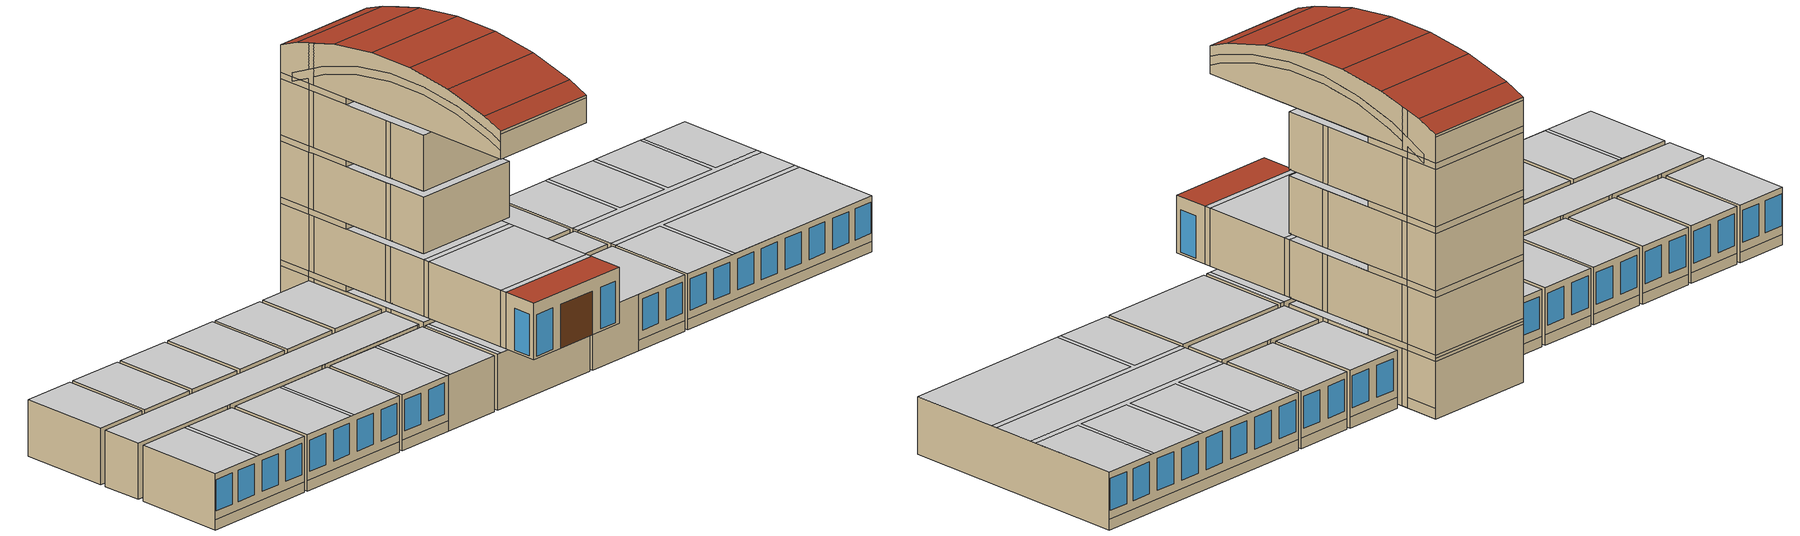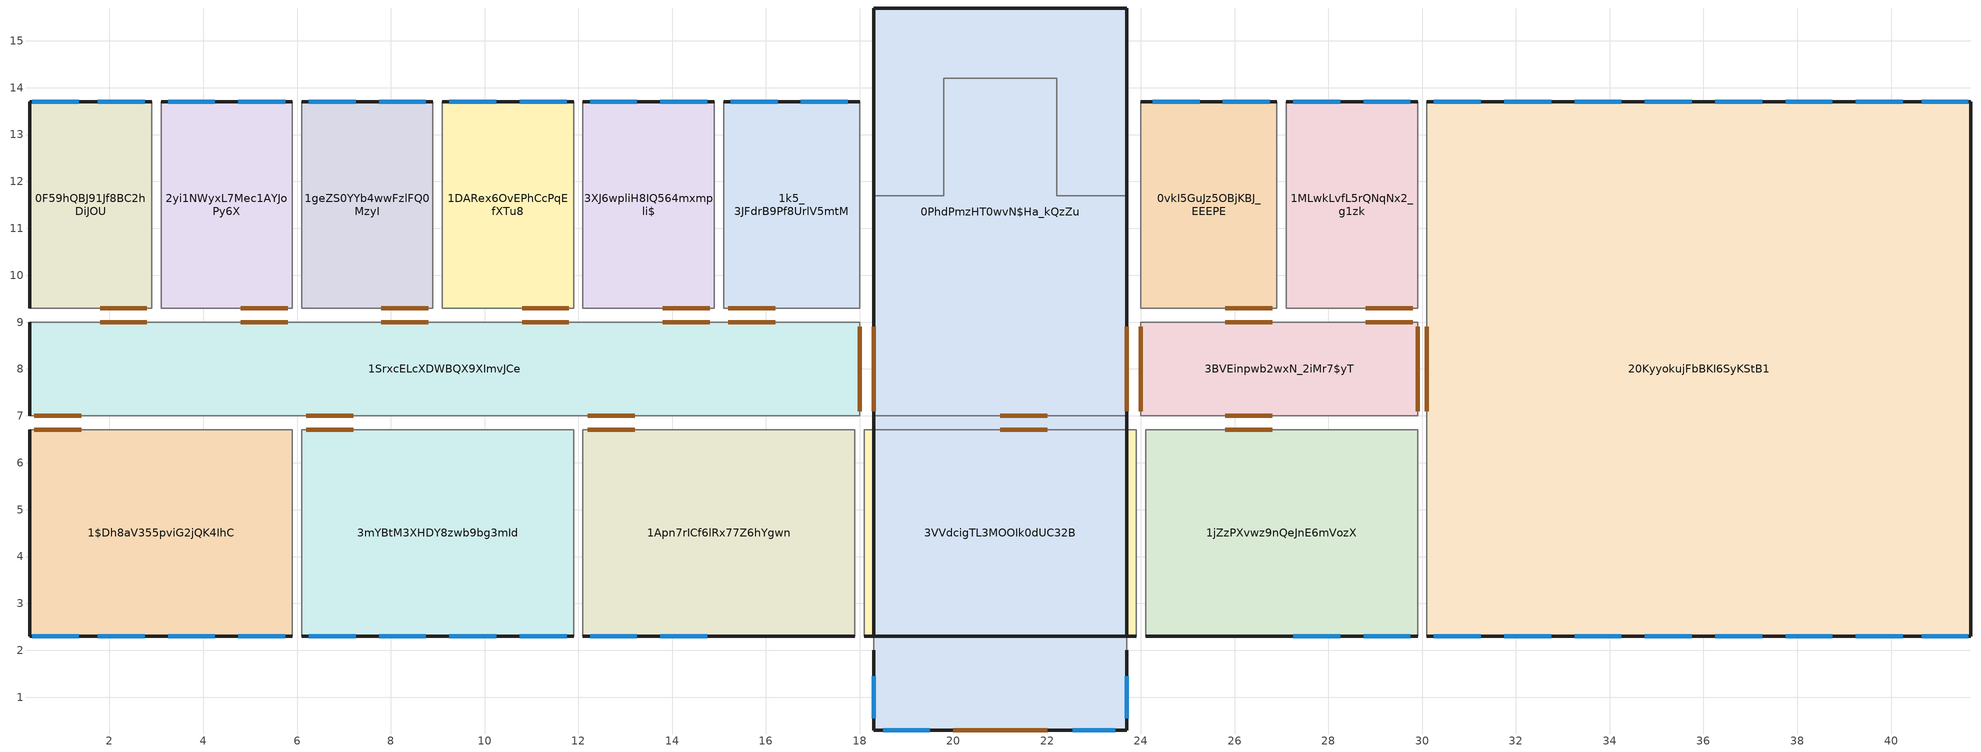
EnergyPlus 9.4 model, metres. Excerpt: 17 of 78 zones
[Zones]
0PhdPmzHT0wvN$Ha_kQzZu
 floor adiabatic (BS Interior Floor): 22.2,14.2 22.2,11.7 23.7,11.7 23.7,7 18.3,7 18.3,11.7 19.8,11.7 19.8,14.2 z0; 22.2,14.2 22.2,11.7 23.7,11.7 23.7,7 18.3,7 18.3,11.7 19.8,11.7 19.8,14.2 z3; 22.2,14.2 22.2,11.7 23.7,11.7 23.7,7 18.3,7 18.3,11.7 19.8,11.7 19.8,14.2 z6; 22.2,14.2 22.2,11.7 23.7,11.7 23.7,7 18.3,7 18.3,11.7 19.8,11.7 19.8,14.2 z9; 23.7,2.3 23.7,2 18.3,2 18.3,2.3 z0; 23.7,7 23.7,6.7 18.3,6.7 18.3,7 z9; 23.7,7 23.7,6.7 18.3,6.7 18.3,7 z0
 floor ground (BS Ground Floor): 23.7,15.7 23.7,7 18.3,7 18.3,15.7 z-3; 23.7,2 23.7,0.3 18.3,0.3 18.3,2 z0
 floor to 14cSmkGQb5Chj6GH5bUPRa (BS Interior Floor): 23.7,6.7 23.7,2.3 18.3,2.3 18.3,6.7 z9
 floor to 3VVdcigTL3MOOIk0dUC32B (BS Interior Floor): 23.7,6.7 23.7,2.3 18.3,2.3 18.3,6.7 z0
 wall outside (BS Exterior Wall): 23.7,14 23.7,15.7 18.3,15.7 18.3,14 z2.7:3; 23.7,14 23.7,15.7 18.3,15.7 18.3,14 z5.7:6; 23.7,14 23.7,15.7 18.3,15.7 18.3,14 z3:5.7; 23.7,14 23.7,15.7 18.3,15.7 18.3,14 z6:8.7; 18.3,2 18.3,0.3 23.7,0.3 23.7,2 / 23.7,14 23.7,15.7 18.3,15.7 18.3,14 z0:2.7; 23.7,15.7 18.3,15.7 / 18.3,2.3 23.7,2.3 z9:10.21; 18.3,15.7 18.3,14 / 23.7,14 23.7,15.7 z-2.5:-0.3; 18.3,15.7 18.3,14 / 23.7,14 23.7,15.7 z-0.3:0; 23.7,15.7 18.3,15.7 z8.7:9; 23.7,13.7,11.03 23.7,13.7,9.82 23.7,14,9.68 23.7,14,10.94; 18.3,15.7,10.33 18.3,15.7,9 18.3,15,9 18.3,15,9.2 18.3,14,9.68 18.3,14,10.94 18.3,14.69,10.76; 18.3,14,10.94 18.3,14,9.68 18.3,13.7,9.82 18.3,13.7,11.03; 18.3,13.7,11.03 18.3,13.7,9.82 18.3,13.11,10.1 18.3,11.11,10.71 18.3,9.04,11.02 18.3,6.96,11.02 18.3,4.89,10.71 18.3,2.89,10.1 18.3,2.3,9.82 18.3,2.3,10.33 18.3,3.31,10.76 18.3,5.54,11.36 18.3,7.84,11.67 18.3,10.16,11.67 18.3,12.46,11.36; 23.7,14,9.26 23.7,14,9 23.7,14.54,9; 18.3,15.7,9 18.3,15.7,8.7 18.3,14,8.7 18.3,14,9 18.3,14.54,9 18.3,15,8.78 18.3,15,9; 23.7,2.3,10.33 23.7,2.3,9.82 23.7,2.89,10.1 23.7,4.89,10.71 23.7,6.96,11.02 23.7,9.04,11.02 23.7,11.11,10.71 23.7,13.11,10.1 23.7,13.7,9.82 23.7,13.7,11.03 23.7,12.46,11.36 23.7,10.16,11.67 23.7,7.84,11.67 23.7,5.54,11.36 23.7,3.31,10.76; 23.7,14,10.94 23.7,14,9.68 23.7,15,9.2 23.7,15,9 23.7,15.7,9 23.7,15.7,10.33 23.7,14.69,10.76; 23.7,14,9 23.7,14,8.7 23.7,15.7,8.7 23.7,15.7,9 23.7,15,9 23.7,15,8.78 23.7,14.54,9; 18.3,14.54,9 18.3,14,9 18.3,14,9.26
 wall adiabatic (BS Interior Wall): 18.3,14 18.3,11.7 19.8,11.7 19.8,14.2 22.2,14.2 22.2,11.7 23.7,11.7 23.7,14 z2.7:3; 18.3,14 18.3,11.7 19.8,11.7 19.8,14.2 22.2,14.2 22.2,11.7 23.7,11.7 23.7,14 z-0.3:0; 18.3,2.3 18.3,2 / 23.7,13.7 23.7,14 / 23.7,6.7 23.7,7 / 23.7,2 23.7,2.3 / 18.3,9.3 18.3,9 / 23.7,9 23.7,9.3 / 18.3,7 18.3,6.7 / 18.3,14 18.3,13.7 z0:2.7; 18.3,14 18.3,13.7 / 23.7,13.7 23.7,14 / 18.3,9.3 18.3,9 / 23.7,9 23.7,9.3 z-3:-0.3; 18.3,14 18.3,11.7 19.8,11.7 19.8,14.2 22.2,14.2 22.2,11.7 23.7,11.7 23.7,14 z5.7:6; 18.3,14 18.3,11.7 19.8,11.7 19.8,14.2 22.2,14.2 22.2,11.7 23.7,11.7 23.7,14 z8.7:9; 23.7,9 23.7,9.3 / 18.3,9.3 18.3,9 / 18.3,14 18.3,13.7 / 23.7,13.7 23.7,14 z6:8.7; 23.7,9 23.7,9.3 / 18.3,14 18.3,13.7 / 23.7,13.7 23.7,14 / 18.3,9.3 18.3,9 z3:5.7; 23.7,15.7 18.3,15.7 z-0.15:0; 18.3,2.3 23.7,2.3 / 23.7,15.7 18.3,15.7 z10.21:10.33; 23.7,15.7 18.3,15.7 z-0.3:-0.15; 18.3,15,9.2 18.3,15,9 18.3,14.54,9 18.3,14,9.26 18.3,14,9 18.3,13.7,9 18.3,13.7,9.82; 23.7,14.54,9 23.7,15,8.78 23.7,15,9; 18.3,15,9 18.3,15,8.78 18.3,14.54,9; 23.7,13.7,9.82 23.7,13.7,9 23.7,14,9 23.7,14,9.26 23.7,14.54,9 23.7,15,9 23.7,15,9.2; 18.3,13.11,10.1 18.3,13.7,9.82 18.3,13.7,9.4 18.3,12.97,9.74 18.3,11.03,10.34 18.3,9.02,10.64 18.3,6.98,10.64 18.3,4.97,10.34 18.3,3.02,9.74 18.3,2.3,9.4 18.3,2.3,9.82 18.3,2.89,10.1 18.3,4.89,10.71 18.3,6.96,11.02 18.3,9.04,11.02 18.3,11.11,10.71; 23.7,2.89,10.1 23.7,2.3,9.82 23.7,2.3,9.4 23.7,3.02,9.74 23.7,4.97,10.34 23.7,6.98,10.64 23.7,9.02,10.64 23.7,11.03,10.34 23.7,12.97,9.74 23.7,13.7,9.4 23.7,13.7,9.82 23.7,13.11,10.1 23.7,11.11,10.71 23.7,9.04,11.02 23.7,6.96,11.02 23.7,4.89,10.71
 wall to 1Pto60QwP1JvdNmhJOmrlf (BS Interior Wall): 18.3,13.7 18.3,9.3 z6:8.7
 wall to 3VV6rr95r3NQwIcU9Gvngz (BS Interior Wall): 18.3,12.97,9.74 18.3,13.7,9.4 18.3,13.7,9 18.3,2.3,9 18.3,2.3,9.4 18.3,3.02,9.74 18.3,4.97,10.34 18.3,6.98,10.64 18.3,9.02,10.64 18.3,11.03,10.34
 wall to 1FsfTlNHzDiQydR7cbC3bX (BS Interior Wall): 23.7,7 23.7,9 z6:8.7
 wall to 0CM3trCnD9RO1ae6cHaLbY (BS Interior Wall): 18.3,9 18.3,7 z3:5.7
 wall to 0$eKt6z_TF_fKjXoVEG5Cw (BS Interior Wall): 23.7,2.3 23.7,6.7 z0:2.7
 wall to 2HnbZBXN52oxusTs3Un5e7 (BS Interior Wall): 18.3,9 18.3,7 z0:2.7
 wall to 3RaYI3pSP41vsbJmfPmo2G (BS Interior Wall): 18.3,13.7 18.3,9.3 z3:5.7
 wall ground (BS Exterior Wall): 18.3,15.7 18.3,14 / 23.7,14 23.7,15.7 z-3:-2.5; 23.7,15.7 18.3,15.7 z-3:-0.3
 wall to 0bbi7jwFX5EgYtOUiXmMPZ (BS Interior Wall): 18.3,9 18.3,7 z6:8.7
 wall to 3SrN4J8$P18hlt_KE0C4pC (BS Interior Wall): 23.7,7 23.7,9 z3:5.7
 wall to 1k5_3JFdrB9Pf8UrlV5mtM (BS Interior Wall): 18.3,13.7 18.3,9.3 z-3:-0.3
 wall to 2B7cRcVj51Qv4C6__R44xu (BS Interior Wall): 18.3,6.7 18.3,2.3 z0:2.7
 wall to 3BVEinpwb2wxN_2iMr7$yT (BS Interior Wall): 23.7,7 23.7,9 z-3:-0.3
 wall to 3VVdcigTL3MOOIk0dUC32B (BS Interior Wall): 18.3,7 23.7,7 z-3:-0.3
 wall to 1sKK5eIVD4wRsWgd2sPWuY (BS Interior Wall): 18.3,7 23.7,7 z3:5.7
 wall to 1QSBlSGG9CGP76GbGKSJ8g (BS Interior Wall): 23.7,9.3 23.7,13.7 z0:2.7
 wall to 14cSmkGQb5Chj6GH5bUPRa (BS Interior Wall): 18.3,7 23.7,7 z6:8.7
 wall to 2C1bLb$nf9YhxSJidm6nxU (BS Interior Wall): 23.7,3.02,9.74 23.7,2.3,9.4 23.7,2.3,9 23.7,13.7,9 23.7,13.7,9.4 23.7,12.97,9.74 23.7,11.03,10.34 23.7,9.02,10.64 23.7,6.98,10.64 23.7,4.97,10.34
 wall to 2kYMI8pg909xJ2DLSV4VwB (BS Interior Wall): 23.7,9.3 23.7,13.7 z3:5.7
 wall to 00eVuFlSP5VQRrh6IeRyEc (BS Interior Wall): 23.7,7 23.7,9 z0:2.7
 wall to 1SrxcELcXDWBQX9XImvJCe (BS Interior Wall): 18.3,9 18.3,7 z-3:-0.3
 wall to 2ZA9Zu2EfCDRHYeBd_iRey (BS Interior Wall): 23.7,9.3 23.7,13.7 z6:8.7
 wall to 0vkI5GuJz5OBjKBJ_EEEPE (BS Interior Wall): 23.7,9.3 23.7,13.7 z-3:-0.3
 wall to 05$4pUp9n7_BM8rl8IyXG4 (BS Interior Wall): 18.3,13.7 18.3,9.3 z0:2.7
 window (BS Exterior Window): 23.7,0.55 23.7,1.45 / 18.5,0.3 19.5,0.3 / 18.3,1.45 18.3,0.55 / 22.55,0.3 23.45,0.3 z0.1:2.1
 door inside (BS Door): 23.7,7.1 23.7,8.9 / 18.3,8.9 18.3,7.1 / 21,7 22,7 z3:5.1; 18.3,8.9 18.3,7.1 / 23.7,7.1 23.7,8.9 / 21,7 22,7 z6:8.1; 23.7,7.1 23.7,8.9 / 18.3,8.9 18.3,7.1 / 21,7 22,7 z-3:-0.9; 23.7,7.1 23.7,8.9 / 18.3,8.9 18.3,7.1 z0:2.1
 door (BS Door): 20,0.3 22,0.3 z0:2.1
 ceiling adiabatic (BS Ceiling): 23.7,7 23.7,11.7 22.2,11.7 22.2,14.2 19.8,14.2 19.8,11.7 18.3,11.7 18.3,7 z-0.3; 23.7,7 23.7,11.7 22.2,11.7 22.2,14.2 19.8,14.2 19.8,11.7 18.3,11.7 18.3,7 z5.7; 23.7,7 23.7,11.7 22.2,11.7 22.2,14.2 19.8,14.2 19.8,11.7 18.3,11.7 18.3,7 z8.7; 23.7,6.7 23.7,7 18.3,7 18.3,6.7 z2.7; 23.7,7 23.7,11.7 22.2,11.7 22.2,14.2 19.8,14.2 19.8,11.7 18.3,11.7 18.3,7 z2.7; 23.7,2 23.7,2.3 18.3,2.3 18.3,2 z2.7
 ceiling to 1sKK5eIVD4wRsWgd2sPWuY (BS Ceiling): 23.7,2.3 23.7,6.7 18.3,6.7 18.3,2.3 z2.7
 roof outside (BS Flat Roof): 23.7,14.69,10.76 23.7,15.7,10.33 18.3,15.7,10.33 18.3,14.69,10.76; 23.7,5.54,11.36 23.7,7.84,11.67 18.3,7.84,11.67 18.3,5.54,11.36; 23.7,12.46,11.36 23.7,14.69,10.76 18.3,14.69,10.76 18.3,12.46,11.36; 23.7,10.16,11.67 23.7,12.46,11.36 18.3,12.46,11.36 18.3,10.16,11.67; 18.3,5.54,11.36 18.3,3.31,10.76 23.7,3.31,10.76 23.7,5.54,11.36; 23.7,7.84 23.7,10.16 18.3,10.16 18.3,7.84 z11.67; 18.3,3.31,10.76 18.3,2.3,10.33 23.7,2.3,10.33 23.7,3.31,10.76
 roof outside (BS Ceiling): 23.7,0.3 23.7,2 18.3,2 18.3,0.3 z2.7
3BVEinpwb2wxN_2iMr7$yT
 floor ground (BS Ground Floor): 29.9,9 29.9,7 24,7 24,9 z-3
 wall to 0vkI5GuJz5OBjKBJ_EEEPE (BS Interior Wall): 26.9,9 24,9 z-3:-0.3
 wall adiabatic (BS Interior Wall): 27.1,9 26.9,9 / 24,7 24.1,7 z-3:-0.3
 wall to 20KyyokujFbBKI6SyKStB1 (BS Interior Wall): 29.9,7 29.9,9 z-3:-0.3
 wall to 1jZzPXvwz9nQeJnE6mVozX (BS Interior Wall): 24.1,7 29.9,7 z-3:-0.3
 wall to 1MLwkLvfL5rQNqNx2_g1zk (BS Interior Wall): 29.9,9 27.1,9 z-3:-0.3
 door inside (BS Door): 24,8.9 24,7.1 / 29.8,9 28.8,9 / 25.8,7 26.8,7 / 26.8,9 25.8,9 / 29.9,7.1 29.9,8.9 z-3:-0.9
 ceiling to 00eVuFlSP5VQRrh6IeRyEc (BS Ceiling): 29.9,7 29.9,9 24,9 24,7 z-0.3
3XJ6wpliH8IQ564mxmpli$
 floor ground (BS Ground Floor): 14.9,13.7 14.9,9.3 12.1,9.3 12.1,13.7 z-3
 wall outside (BS Exterior Wall): 14.9,13.7 12.1,13.7 z-2.5:-0.3
 wall to 1SrxcELcXDWBQX9XImvJCe (BS Interior Wall): 12.1,9.3 14.9,9.3 z-3:-0.3
 wall to 1DARex6OvEPhCcPqEfXTu8 (BS Interior Wall): 12.1,13.7 12.1,9.3 z-3:-0.3
 wall ground (BS Exterior Wall): 14.9,13.7 12.1,13.7 z-3:-2.5
 wall to 1k5_3JFdrB9Pf8UrlV5mtM (BS Interior Wall): 14.9,9.3 14.9,13.7 z-3:-0.3
 window (BS Exterior Window): 13.25,13.7 12.25,13.7 / 14.75,13.7 13.75,13.7 z-2.1:-0.6
 door inside (BS Door): 13.8,9.3 14.8,9.3 z-3:-0.9
 ceiling to 2feNlfknz8J8XEHBxJT6K2 (BS Ceiling): 14.9,9.3 14.9,13.7 12.1,13.7 12.1,9.3 z-0.3
1DARex6OvEPhCcPqEfXTu8
 floor ground (BS Ground Floor): 11.9,13.7 11.9,9.3 9.1,9.3 9.1,13.7 z-3
 wall outside (BS Exterior Wall): 11.9,13.7 9.1,13.7 z-2.5:-0.3
 wall to 1geZS0YYb4wwFzlFQ0MzyI (BS Interior Wall): 9.1,13.7 9.1,9.3 z-3:-0.3
 wall to 1SrxcELcXDWBQX9XImvJCe (BS Interior Wall): 9.1,9.3 11.9,9.3 z-3:-0.3
 wall ground (BS Exterior Wall): 11.9,13.7 9.1,13.7 z-3:-2.5
 window (BS Exterior Window): 10.25,13.7 9.25,13.7 / 11.75,13.7 10.75,13.7 z-2.1:-0.6
 door inside (BS Door): 10.8,9.3 11.8,9.3 z-3:-0.9
 ceiling to 2feNlfknz8J8XEHBxJT6K2 (BS Ceiling): 11.9,9.3 11.9,13.7 9.1,13.7 9.1,9.3 z-0.3
1SrxcELcXDWBQX9XImvJCe
 floor ground (BS Ground Floor): 18,9 18,7 0.3,7 0.3,9 z-3
 wall adiabatic (BS Interior Wall): 15.1,9 14.9,9 / 12.1,9 11.9,9 / 3.1,9 2.9,9 / 6.1,9 5.9,9 / 17.9,7 18,7 / 11.9,7 12.1,7 / 9.1,9 8.9,9 / 5.9,7 6.1,7 z-3:-0.3
 wall ground (BS Exterior Wall): 0.3,9 0.3,7 z-3:-0.3
 wall to 2yi1NWyxL7Mec1AYJoPy6X (BS Interior Wall): 5.9,9 3.1,9 z-3:-0.3
 wall to 1Apn7rICf6lRx77Z6hYgwn (BS Interior Wall): 12.1,7 17.9,7 z-3:-0.3
 wall to 1k5_3JFdrB9Pf8UrlV5mtM (BS Interior Wall): 18,9 15.1,9 z-3:-0.3
 wall to 1$Dh8aV355pviG2jQK4IhC (BS Interior Wall): 0.3,7 5.9,7 z-3:-0.3
 wall to 3mYBtM3XHDY8zwb9bg3mId (BS Interior Wall): 6.1,7 11.9,7 z-3:-0.3
 wall to 0F59hQBJ91Jf8BC2hDiJOU (BS Interior Wall): 2.9,9 0.3,9 z-3:-0.3
 wall to 1geZS0YYb4wwFzlFQ0MzyI (BS Interior Wall): 8.9,9 6.1,9 z-3:-0.3
 door inside (BS Door): 14.8,9 13.8,9 / 16.2,9 15.2,9 / 6.2,7 7.2,7 / 18,7.1 18,8.9 / 12.2,7 13.2,7 / 11.8,9 10.8,9 / 5.8,9 4.8,9 / 0.4,7 1.4,7 / 8.8,9 7.8,9 / 2.8,9 1.8,9 z-3:-0.9
 ceiling to 2HnbZBXN52oxusTs3Un5e7 (BS Ceiling): 18,7 18,9 0.3,9 0.3,7 z-0.3
1Apn7rICf6lRx77Z6hYgwn
 floor ground (BS Ground Floor): 17.9,6.7 17.9,2.3 12.1,2.3 12.1,6.7 z-3
 wall outside (BS Exterior Wall): 12.1,2.3 15,2.3 z-2.5:-0.3
 wall ground (BS Exterior Wall): 12.1,2.3 15,2.3 z-3:-2.5; 15,2.3 17.9,2.3 z-3:-0.3
 wall to 3VVdcigTL3MOOIk0dUC32B (BS Interior Wall): 17.9,2.3 17.9,6.7 z-3:-0.3
 wall to 3mYBtM3XHDY8zwb9bg3mId (BS Interior Wall): 12.1,6.7 12.1,2.3 z-3:-0.3
 window (BS Exterior Window): 12.25,2.3 13.25,2.3 / 13.75,2.3 14.75,2.3 z-2.1:-0.6
 door inside (BS Door): 13.2,6.7 12.2,6.7 z-3:-0.9
 ceiling to 2B7cRcVj51Qv4C6__R44xu (BS Ceiling): 17.9,2.3 17.9,6.7 15.1,6.7 15.1,2.3 z-0.3
 ceiling to 0iEZdLIqfD7x3avzU4ffZa (BS Ceiling): 14.9,2.3 14.9,6.7 12.1,6.7 12.1,2.3 z-0.3
 ceiling adiabatic (BS Ceiling): 15.1,2.3 15.1,6.7 14.9,6.7 14.9,2.3 z-0.3
0vkI5GuJz5OBjKBJ_EEEPE
 floor ground (BS Ground Floor): 26.9,13.7 26.9,9.3 24,9.3 24,13.7 z-3
 wall outside (BS Exterior Wall): 26.9,13.7 24,13.7 z-2.5:-0.3
 wall ground (BS Exterior Wall): 26.9,13.7 24,13.7 z-3:-2.5
 wall to 1MLwkLvfL5rQNqNx2_g1zk (BS Interior Wall): 26.9,9.3 26.9,13.7 z-3:-0.3
 window (BS Exterior Window): 25.25,13.7 24.25,13.7 / 26.75,13.7 25.75,13.7 z-2.1:-0.6
 door inside (BS Door): 25.8,9.3 26.8,9.3 z-3:-0.9
 ceiling to 1QSBlSGG9CGP76GbGKSJ8g (BS Ceiling): 26.9,9.3 26.9,13.7 24,13.7 24,9.3 z-0.3
1geZS0YYb4wwFzlFQ0MzyI
 floor ground (BS Ground Floor): 8.9,13.7 8.9,9.3 6.1,9.3 6.1,13.7 z-3
 wall outside (BS Exterior Wall): 8.9,13.7 6.1,13.7 z-2.5:-0.3
 wall to 2yi1NWyxL7Mec1AYJoPy6X (BS Interior Wall): 6.1,13.7 6.1,9.3 z-3:-0.3
 wall ground (BS Exterior Wall): 8.9,13.7 6.1,13.7 z-3:-2.5
 window (BS Exterior Window): 8.75,13.7 7.75,13.7 / 7.25,13.7 6.25,13.7 z-2.1:-0.6
 door inside (BS Door): 7.8,9.3 8.8,9.3 z-3:-0.9
 ceiling to 2feNlfknz8J8XEHBxJT6K2 (BS Ceiling): 8.9,9.3 8.9,13.7 6.1,13.7 6.1,9.3 z-0.3
20KyyokujFbBKI6SyKStB1
 floor ground (BS Ground Floor): 41.7,13.7 41.7,2.3 30.1,2.3 30.1,13.7 z-3
 wall outside (BS Exterior Wall): 30.1,2.3 41.7,2.3 / 41.7,13.7 30.1,13.7 z-2.5:-0.3
 wall to 1MLwkLvfL5rQNqNx2_g1zk (BS Interior Wall): 30.1,13.7 30.1,9.3 z-3:-0.3
 wall ground (BS Exterior Wall): 41.7,2.3 41.7,13.7 z-3:-0.3; 30.1,2.3 41.7,2.3 / 41.7,13.7 30.1,13.7 z-3:-2.5
 wall to 1jZzPXvwz9nQeJnE6mVozX (BS Interior Wall): 30.1,6.7 30.1,2.3 z-3:-0.3
 wall adiabatic (BS Interior Wall): 30.1,9.3 30.1,9 / 30.1,7 30.1,6.7 z-3:-0.3
 window (BS Exterior Window): 35.75,13.7 34.75,13.7 / 33.25,2.3 34.25,2.3 / 31.75,2.3 32.75,2.3 / 40.25,13.7 39.25,13.7 / 38.75,13.7 37.75,13.7 / 30.25,2.3 31.25,2.3 / 34.75,2.3 35.75,2.3 / 31.25,13.7 30.25,13.7 / 40.65,2.3 41.65,2.3 / 32.75,13.7 31.75,13.7 / 37.75,2.3 38.75,2.3 / 34.25,13.7 33.25,13.7 / 39.25,2.3 40.25,2.3 / 37.25,13.7 36.25,13.7 / 41.65,13.7 40.65,13.7 / 36.25,2.3 37.25,2.3 z-2.1:-0.6
 door inside (BS Door): 30.1,8.9 30.1,7.1 z-3:-0.9
 ceiling to 3sefNQ1Hz6sBA3EwjEo9EL (BS Ceiling): 32.9,9.3 32.9,13.7 30.1,13.7 30.1,9.3 z-0.3
 ceiling to 00eVuFlSP5VQRrh6IeRyEc (BS Ceiling): 41.7,7 41.7,9 30.1,9 30.1,7 z-0.3
 ceiling to 3pQ$Lla7T5pR$Q74pIih7H (BS Ceiling): 41.7,9.3 41.7,13.7 39.1,13.7 39.1,9.3 z-0.3
 ceiling to 0$eKt6z_TF_fKjXoVEG5Cw (BS Ceiling): 32.9,2.3 32.9,6.7 30.1,6.7 30.1,2.3 z-0.3
 ceiling adiabatic (BS Ceiling): 41.7,6.7 41.7,7 30.1,7 30.1,6.7 32.9,6.7 32.9,2.3 33.1,2.3 33.1,6.7 z-0.3; 41.7,9 41.7,9.3 39.1,9.3 39.1,13.7 38.9,13.7 38.9,9.3 36.1,9.3 36.1,13.7 35.9,13.7 35.9,9.3 33.1,9.3 33.1,13.7 32.9,13.7 32.9,9.3 30.1,9.3 30.1,9 z-0.3
 ceiling to 21Xb5cb$P51xr_mPRJf26h (BS Ceiling): 38.9,9.3 38.9,13.7 36.1,13.7 36.1,9.3 z-0.3
 ceiling to 0Kht2gt3X4FwYpuImPa9kt (BS Ceiling): 41.7,2.3 41.7,6.7 33.1,6.7 33.1,2.3 z-0.3
 ceiling to 3VG_VaTqzBoOJol37bGgmR (BS Ceiling): 35.9,9.3 35.9,13.7 33.1,13.7 33.1,9.3 z-0.3
1jZzPXvwz9nQeJnE6mVozX
 floor ground (BS Ground Floor): 29.9,6.7 29.9,2.3 24.1,2.3 24.1,6.7 z-3
 wall outside (BS Exterior Wall): 27,2.3 29.9,2.3 z-2.5:-0.3
 wall ground (BS Exterior Wall): 27,2.3 29.9,2.3 z-3:-2.5; 24.1,2.3 27,2.3 z-3:-0.3
 wall to 3VVdcigTL3MOOIk0dUC32B (BS Interior Wall): 24.1,6.7 24.1,2.3 z-3:-0.3
 window (BS Exterior Window): 27.25,2.3 28.25,2.3 / 28.75,2.3 29.75,2.3 z-2.1:-0.6
 door inside (BS Door): 26.8,6.7 25.8,6.7 z-3:-0.9
 ceiling to 0$eKt6z_TF_fKjXoVEG5Cw (BS Ceiling): 29.9,2.3 29.9,6.7 24.1,6.7 24.1,2.3 z-0.3
1k5_3JFdrB9Pf8UrlV5mtM
 floor ground (BS Ground Floor): 18,13.7 18,9.3 15.1,9.3 15.1,13.7 z-3
 wall outside (BS Exterior Wall): 18,13.7 15.1,13.7 z-2.5:-0.3
 wall ground (BS Exterior Wall): 18,13.7 15.1,13.7 z-3:-2.5
 window (BS Exterior Window): 17.75,13.7 16.75,13.7 / 16.25,13.7 15.25,13.7 z-2.1:-0.6
 door inside (BS Door): 15.2,9.3 16.2,9.3 z-3:-0.9
 ceiling to 05$4pUp9n7_BM8rl8IyXG4 (BS Ceiling): 18,9.3 18,13.7 15.1,13.7 15.1,9.3 z-0.3
1MLwkLvfL5rQNqNx2_g1zk
 floor ground (BS Ground Floor): 29.9,13.7 29.9,9.3 27.1,9.3 27.1,13.7 z-3
 wall outside (BS Exterior Wall): 29.9,13.7 27.1,13.7 z-2.5:-0.3
 wall ground (BS Exterior Wall): 29.9,13.7 27.1,13.7 z-3:-2.5
 window (BS Exterior Window): 29.75,13.7 28.75,13.7 / 28.25,13.7 27.25,13.7 z-2.1:-0.6
 door inside (BS Door): 28.8,9.3 29.8,9.3 z-3:-0.9
 ceiling to 08enjGMu51g8uLhNew1tqP (BS Ceiling): 29.9,9.3 29.9,13.7 27.1,13.7 27.1,9.3 z-0.3
2yi1NWyxL7Mec1AYJoPy6X
 floor ground (BS Ground Floor): 5.9,13.7 5.9,9.3 3.1,9.3 3.1,13.7 z-3
 wall outside (BS Exterior Wall): 5.9,13.7 3.1,13.7 z-2.5:-0.3
 wall to 0F59hQBJ91Jf8BC2hDiJOU (BS Interior Wall): 3.1,13.7 3.1,9.3 z-3:-0.3
 wall ground (BS Exterior Wall): 5.9,13.7 3.1,13.7 z-3:-2.5
 window (BS Exterior Window): 4.25,13.7 3.25,13.7 / 5.75,13.7 4.75,13.7 z-2.1:-0.6
 door inside (BS Door): 4.8,9.3 5.8,9.3 z-3:-0.9
 ceiling to 2CcPJE7P9DqwoGopk3Hmw6 (BS Ceiling): 5.9,9.3 5.9,13.7 3.1,13.7 3.1,9.3 z-0.3
3VVdcigTL3MOOIk0dUC32B
 floor ground (BS Ground Floor): 23.9,6.7 23.9,2.3 18.1,2.3 18.1,6.7 z-3
 wall outside (BS Exterior Wall): 18.1,2.3 23.9,2.3 z-3:-0.3
 wall adiabatic (BS Interior Wall): 18.3,6.7 18.1,6.7 / 23.9,6.7 23.7,6.7 z-3:-0.3
 door inside (BS Door): 22,6.7 21,6.7 z-3:-0.9
 ceiling adiabatic (BS Ceiling): 23.9,2.3 23.9,6.7 23.7,6.7 23.7,2.3 z-0.3; 18.3,2.3 18.3,6.7 18.1,6.7 18.1,2.3 z-0.3
3mYBtM3XHDY8zwb9bg3mId
 floor ground (BS Ground Floor): 11.9,6.7 11.9,2.3 6.1,2.3 6.1,6.7 z-3
 wall outside (BS Exterior Wall): 6.1,2.3 11.9,2.3 z-2.5:-0.3
 wall to 1$Dh8aV355pviG2jQK4IhC (BS Interior Wall): 6.1,6.7 6.1,2.3 z-3:-0.3
 wall ground (BS Exterior Wall): 6.1,2.3 11.9,2.3 z-3:-2.5
 window (BS Exterior Window): 9.25,2.3 10.25,2.3 / 7.75,2.3 8.75,2.3 / 6.25,2.3 7.25,2.3 / 10.75,2.3 11.75,2.3 z-2.1:-0.6
 door inside (BS Door): 7.2,6.7 6.2,6.7 z-3:-0.9
 ceiling to 0iEZdLIqfD7x3avzU4ffZa (BS Ceiling): 11.9,2.3 11.9,6.7 9.1,6.7 9.1,2.3 z-0.3
 ceiling adiabatic (BS Ceiling): 9.1,2.3 9.1,6.7 8.9,6.7 8.9,2.3 z-0.3
 ceiling to 1taLmMq_bBhh1yNbf1VwUT (BS Ceiling): 8.9,2.3 8.9,6.7 6.1,6.7 6.1,2.3 z-0.3
0F59hQBJ91Jf8BC2hDiJOU
 floor ground (BS Ground Floor): 2.9,13.7 2.9,9.3 0.3,9.3 0.3,13.7 z-3
 wall outside (BS Exterior Wall): 2.9,13.7 0.3,13.7 z-2.5:-0.3
 wall ground (BS Exterior Wall): 2.9,13.7 0.3,13.7 z-3:-2.5; 0.3,13.7 0.3,9.3 z-3:-0.3
 window (BS Exterior Window): 2.75,13.7 1.75,13.7 / 1.35,13.7 0.35,13.7 z-2.1:-0.6
 door inside (BS Door): 1.8,9.3 2.8,9.3 z-3:-0.9
 ceiling to 2CcPJE7P9DqwoGopk3Hmw6 (BS Ceiling): 2.9,9.3 2.9,13.7 0.3,13.7 0.3,9.3 z-0.3
1$Dh8aV355pviG2jQK4IhC
 floor ground (BS Ground Floor): 5.9,6.7 5.9,2.3 0.3,2.3 0.3,6.7 z-3
 wall outside (BS Exterior Wall): 0.3,2.3 5.9,2.3 z-2.5:-0.3
 wall ground (BS Exterior Wall): 0.3,2.3 5.9,2.3 z-3:-2.5; 0.3,6.7 0.3,2.3 z-3:-0.3
 window (BS Exterior Window): 0.35,2.3 1.35,2.3 / 4.75,2.3 5.75,2.3 / 3.25,2.3 4.25,2.3 / 1.75,2.3 2.75,2.3 z-2.1:-0.6
 door inside (BS Door): 1.4,6.7 0.4,6.7 z-3:-0.9
 ceiling to 0v2mq_BpX9j9p4qwRH5aap (BS Ceiling): 2.9,2.3 2.9,6.7 0.3,6.7 0.3,2.3 z-0.3
 ceiling adiabatic (BS Ceiling): 3.1,2.3 3.1,6.7 2.9,6.7 2.9,2.3 z-0.3
 ceiling to 1taLmMq_bBhh1yNbf1VwUT (BS Ceiling): 5.9,2.3 5.9,6.7 3.1,6.7 3.1,2.3 z-0.3
[Building]
None: Loads convergence tolerance value=0.04; Maximum number of warmup days=25; Minimum number of warmup days=6; North axis=0; Solar distribution=FullInteriorAndExterior; Temperature convergence tolerance value=0.4; Terrain=Suburbs
[Site:Location]
DENVER_STAPLETON_CO_USA_WMO_724690: Elevation=1611; Latitude=39.77; Longitude=-104.87; Time zone=-7
[SizingPeriod:DesignDay] Barometric pressure=83411; Day of month=21; Daylight saving time indicator=No; Humidity condition type=WetBulb; Rain indicator=No; Snow indicator=No; Solar model indicator=ASHRAEClearSky
Name | Daily dry bulb temperature range | Day type | Maximum dry bulb temperature | Month | Sky clearness | Wetbulb or dewpoint at maximum dry bulb | Wind direction | Wind speed
DENVER_STAPLETON Ann Clg .4% Condns DB=>MWB | 15.2 | SummerDesignDay | 34.1 | 7 | 1 | 15.8 | 120 | 4
DENVER_STAPLETON Ann Htg 99.6% Condns DB | 0 | WinterDesignDay | -20 | 12 | 0 | -20 | 180 | 2.3
[Construction]
BS Ceiling: cement_floating_screed_2_bottom, EPS_040_15, concrete_CEM_II_BS325R_wz05
BS Door: hardwood
BS Exterior Wall: EPS_040_15, concrete_CEM_II_BS325R_wz05
BS Exterior Window: Glas1995_2015AluoderStahlfensterWaermeschutzverglasungzweifach
BS Flat Roof: gravel_single_granular, foam_glass_board_130, concrete_CEM_II_BS325R_wz05
BS Ground Floor; BS Interior Floor: concrete_CEM_II_BS325R_wz05, EPS_040_15, cement_floating_screed_2_bottom
BS Interior Wall: lime_plaster, vertical_core_brick_700, lime_plaster
[Material] Roughness=MediumRough; Solar absorptance=0.7; Thermal absorptance=0.9; Visible absorptance=0.7
Name | Conductivity | Density | Specific heat | Thickness
EPS_040_15 | 0.04 | 15 | 1500 | 0.07
cement_floating_screed_2_bottom | 1.4 | 1990 | 1000 | 0.04
concrete_CEM_II_BS325R_wz05 | 2.1 | 2420 | 1000 | 0.175
foam_glass_board_130 | 0.065 | 130 | 840 | 0.12
gravel_single_granular | 0.814 | 1500 | 840 | 0.03
hardwood | 0.13 | 650 | 1500 | 0.04
lime_plaster | 0.7 | 1600 | 850 | 0.01
vertical_core_brick_700 | 0.13 | 695 | 850 | 0.15
[WindowMaterial:SimpleGlazingSystem]
Glas1995_2015AluoderStahlfensterWaermeschutzverglasungzweifach: Solar heat gain coefficient=0.65; U factor=1.24754
[ElectricEquipment] Design level calculation method=Watts/Area; End use subcategory=General; Fraction latent=0; Fraction lost=0; Fraction radiant=0; Schedule=Schedule Equipment Single office; Watts per zone floor area=7
Name | Zone or zonelist
0F59hQBJ91Jf8BC2hDiJOU | 0F59hQBJ91Jf8BC2hDiJOU
0PhdPmzHT0wvN$Ha_kQzZu | 0PhdPmzHT0wvN$Ha_kQzZu
0vkI5GuJz5OBjKBJ_EEEPE | 0vkI5GuJz5OBjKBJ_EEEPE
1$Dh8aV355pviG2jQK4IhC | 1$Dh8aV355pviG2jQK4IhC
1Apn7rICf6lRx77Z6hYgwn | 1Apn7rICf6lRx77Z6hYgwn
1DARex6OvEPhCcPqEfXTu8 | 1DARex6OvEPhCcPqEfXTu8
1MLwkLvfL5rQNqNx2_g1zk | 1MLwkLvfL5rQNqNx2_g1zk
1SrxcELcXDWBQX9XImvJCe | 1SrxcELcXDWBQX9XImvJCe
1geZS0YYb4wwFzlFQ0MzyI | 1geZS0YYb4wwFzlFQ0MzyI
1jZzPXvwz9nQeJnE6mVozX | 1jZzPXvwz9nQeJnE6mVozX
1k5_3JFdrB9Pf8UrlV5mtM | 1k5_3JFdrB9Pf8UrlV5mtM
2yi1NWyxL7Mec1AYJoPy6X | 2yi1NWyxL7Mec1AYJoPy6X
3BVEinpwb2wxN_2iMr7$yT | 3BVEinpwb2wxN_2iMr7$yT
3VVdcigTL3MOOIk0dUC32B | 3VVdcigTL3MOOIk0dUC32B
3XJ6wpliH8IQ564mxmpli$ | 3XJ6wpliH8IQ564mxmpli$
3mYBtM3XHDY8zwb9bg3mId | 3mYBtM3XHDY8zwb9bg3mId
20KyyokujFbBKI6SyKStB1 | 20KyyokujFbBKI6SyKStB1
[Lights] Design level calculation method=Watts/Area; End use subcategory=General; Fraction radiant=0.42; Fraction replaceable=1; Fraction visible=0.18; Return air fraction=0; Return air fraction calculated from plenum temperature=No; Return air fraction function of plenum temperature coefficient 1=0; Return air fraction function of plenum temperature coefficient 2=0; Schedule=Schedule Lighting Single office; Watts per zone floor area=15.9
Name | Zone or zonelist
0F59hQBJ91Jf8BC2hDiJOU | 0F59hQBJ91Jf8BC2hDiJOU
0PhdPmzHT0wvN$Ha_kQzZu | 0PhdPmzHT0wvN$Ha_kQzZu
0vkI5GuJz5OBjKBJ_EEEPE | 0vkI5GuJz5OBjKBJ_EEEPE
1$Dh8aV355pviG2jQK4IhC | 1$Dh8aV355pviG2jQK4IhC
1Apn7rICf6lRx77Z6hYgwn | 1Apn7rICf6lRx77Z6hYgwn
1DARex6OvEPhCcPqEfXTu8 | 1DARex6OvEPhCcPqEfXTu8
1MLwkLvfL5rQNqNx2_g1zk | 1MLwkLvfL5rQNqNx2_g1zk
1SrxcELcXDWBQX9XImvJCe | 1SrxcELcXDWBQX9XImvJCe
1geZS0YYb4wwFzlFQ0MzyI | 1geZS0YYb4wwFzlFQ0MzyI
1jZzPXvwz9nQeJnE6mVozX | 1jZzPXvwz9nQeJnE6mVozX
1k5_3JFdrB9Pf8UrlV5mtM | 1k5_3JFdrB9Pf8UrlV5mtM
2yi1NWyxL7Mec1AYJoPy6X | 2yi1NWyxL7Mec1AYJoPy6X
3BVEinpwb2wxN_2iMr7$yT | 3BVEinpwb2wxN_2iMr7$yT
3VVdcigTL3MOOIk0dUC32B | 3VVdcigTL3MOOIk0dUC32B
3XJ6wpliH8IQ564mxmpli$ | 3XJ6wpliH8IQ564mxmpli$
3mYBtM3XHDY8zwb9bg3mId | 3mYBtM3XHDY8zwb9bg3mId
20KyyokujFbBKI6SyKStB1 | 20KyyokujFbBKI6SyKStB1
[People] Activity level schedule=Schedule Activity 70; Carbon dioxide generation rate=3.82e-08; Clothing insulation calculation method=ClothingInsulationSchedule; Enable ashrae 55 comfort warnings=No; Fraction radiant=0.5; Mean radiant temperature calculation type=ZoneAveraged; Number of people calculation method=People/Area; Number of people schedule=Schedule People Single office; People per zone floor area=0.0714286; Sensible heat fraction=Autocalculate
Name | Zone or zonelist
0F59hQBJ91Jf8BC2hDiJOU | 0F59hQBJ91Jf8BC2hDiJOU
0PhdPmzHT0wvN$Ha_kQzZu | 0PhdPmzHT0wvN$Ha_kQzZu
0vkI5GuJz5OBjKBJ_EEEPE | 0vkI5GuJz5OBjKBJ_EEEPE
1$Dh8aV355pviG2jQK4IhC | 1$Dh8aV355pviG2jQK4IhC
1Apn7rICf6lRx77Z6hYgwn | 1Apn7rICf6lRx77Z6hYgwn
1DARex6OvEPhCcPqEfXTu8 | 1DARex6OvEPhCcPqEfXTu8
1MLwkLvfL5rQNqNx2_g1zk | 1MLwkLvfL5rQNqNx2_g1zk
1SrxcELcXDWBQX9XImvJCe | 1SrxcELcXDWBQX9XImvJCe
1geZS0YYb4wwFzlFQ0MzyI | 1geZS0YYb4wwFzlFQ0MzyI
1jZzPXvwz9nQeJnE6mVozX | 1jZzPXvwz9nQeJnE6mVozX
1k5_3JFdrB9Pf8UrlV5mtM | 1k5_3JFdrB9Pf8UrlV5mtM
2yi1NWyxL7Mec1AYJoPy6X | 2yi1NWyxL7Mec1AYJoPy6X
3BVEinpwb2wxN_2iMr7$yT | 3BVEinpwb2wxN_2iMr7$yT
3VVdcigTL3MOOIk0dUC32B | 3VVdcigTL3MOOIk0dUC32B
3XJ6wpliH8IQ564mxmpli$ | 3XJ6wpliH8IQ564mxmpli$
3mYBtM3XHDY8zwb9bg3mId | 3mYBtM3XHDY8zwb9bg3mId
20KyyokujFbBKI6SyKStB1 | 20KyyokujFbBKI6SyKStB1
[ThermostatSetpoint:DualSetpoint]
STATS Single office Dual SP Control: Cooling setpoint temperature schedule=Schedule Cooling Single office; Heating setpoint temperature schedule=Schedule Heating Single office
[Zone] Ceiling height=Autocalculate; Floor area=Autocalculate; Multiplier=1; Part of total floor area=Yes; Type=1
Name | Volume
0F59hQBJ91Jf8BC2hDiJOU | 30.888
0PhdPmzHT0wvN$Ha_kQzZu | 786.189
0vkI5GuJz5OBjKBJ_EEEPE; 1k5_3JFdrB9Pf8UrlV5mtM | 34.452
1$Dh8aV355pviG2jQK4IhC | 66.528
1Apn7rICf6lRx77Z6hYgwn; 1jZzPXvwz9nQeJnE6mVozX; 3VVdcigTL3MOOIk0dUC32B; 3mYBtM3XHDY8zwb9bg3mId | 68.904
1DARex6OvEPhCcPqEfXTu8; 1MLwkLvfL5rQNqNx2_g1zk; 1geZS0YYb4wwFzlFQ0MzyI; 2yi1NWyxL7Mec1AYJoPy6X; 3XJ6wpliH8IQ564mxmpli$ | 33.264
1SrxcELcXDWBQX9XImvJCe | 95.58
3BVEinpwb2wxN_2iMr7$yT | 31.86
20KyyokujFbBKI6SyKStB1 | 357.048
[ZoneControl:Thermostat] Control 1=STATS Single office Dual SP Control; Control type schedule=HVACTemplate-Always 4
Name | Zone or zonelist
0F59hQBJ91Jf8BC2hDiJOU Thermostat | 0F59hQBJ91Jf8BC2hDiJOU
0PhdPmzHT0wvN$Ha_kQzZu Thermostat | 0PhdPmzHT0wvN$Ha_kQzZu
0vkI5GuJz5OBjKBJ_EEEPE Thermostat | 0vkI5GuJz5OBjKBJ_EEEPE
1$Dh8aV355pviG2jQK4IhC Thermostat | 1$Dh8aV355pviG2jQK4IhC
1Apn7rICf6lRx77Z6hYgwn Thermostat | 1Apn7rICf6lRx77Z6hYgwn
1DARex6OvEPhCcPqEfXTu8 Thermostat | 1DARex6OvEPhCcPqEfXTu8
1MLwkLvfL5rQNqNx2_g1zk Thermostat | 1MLwkLvfL5rQNqNx2_g1zk
1SrxcELcXDWBQX9XImvJCe Thermostat | 1SrxcELcXDWBQX9XImvJCe
1geZS0YYb4wwFzlFQ0MzyI Thermostat | 1geZS0YYb4wwFzlFQ0MzyI
1jZzPXvwz9nQeJnE6mVozX Thermostat | 1jZzPXvwz9nQeJnE6mVozX
1k5_3JFdrB9Pf8UrlV5mtM Thermostat | 1k5_3JFdrB9Pf8UrlV5mtM
2yi1NWyxL7Mec1AYJoPy6X Thermostat | 2yi1NWyxL7Mec1AYJoPy6X
3BVEinpwb2wxN_2iMr7$yT Thermostat | 3BVEinpwb2wxN_2iMr7$yT
3VVdcigTL3MOOIk0dUC32B Thermostat | 3VVdcigTL3MOOIk0dUC32B
3XJ6wpliH8IQ564mxmpli$ Thermostat | 3XJ6wpliH8IQ564mxmpli$
3mYBtM3XHDY8zwb9bg3mId Thermostat | 3mYBtM3XHDY8zwb9bg3mId
20KyyokujFbBKI6SyKStB1 Thermostat | 20KyyokujFbBKI6SyKStB1
[Zone equipment]
0F59hQBJ91Jf8BC2hDiJOU: 0F59hQBJ91Jf8BC2hDiJOU Ideal Loads Air System
0PhdPmzHT0wvN$Ha_kQzZu: 0PhdPmzHT0wvN$Ha_kQzZu Ideal Loads Air System
0vkI5GuJz5OBjKBJ_EEEPE: 0vkI5GuJz5OBjKBJ_EEEPE Ideal Loads Air System
1$Dh8aV355pviG2jQK4IhC: 1$Dh8aV355pviG2jQK4IhC Ideal Loads Air System
1Apn7rICf6lRx77Z6hYgwn: 1Apn7rICf6lRx77Z6hYgwn Ideal Loads Air System
1DARex6OvEPhCcPqEfXTu8: 1DARex6OvEPhCcPqEfXTu8 Ideal Loads Air System
1MLwkLvfL5rQNqNx2_g1zk: 1MLwkLvfL5rQNqNx2_g1zk Ideal Loads Air System
1SrxcELcXDWBQX9XImvJCe: 1SrxcELcXDWBQX9XImvJCe Ideal Loads Air System
1geZS0YYb4wwFzlFQ0MzyI: 1geZS0YYb4wwFzlFQ0MzyI Ideal Loads Air System
1jZzPXvwz9nQeJnE6mVozX: 1jZzPXvwz9nQeJnE6mVozX Ideal Loads Air System
1k5_3JFdrB9Pf8UrlV5mtM: 1k5_3JFdrB9Pf8UrlV5mtM Ideal Loads Air System
2yi1NWyxL7Mec1AYJoPy6X: 2yi1NWyxL7Mec1AYJoPy6X Ideal Loads Air System
3BVEinpwb2wxN_2iMr7$yT: 3BVEinpwb2wxN_2iMr7$yT Ideal Loads Air System
3VVdcigTL3MOOIk0dUC32B: 3VVdcigTL3MOOIk0dUC32B Ideal Loads Air System
3XJ6wpliH8IQ564mxmpli$: 3XJ6wpliH8IQ564mxmpli$ Ideal Loads Air System
3mYBtM3XHDY8zwb9bg3mId: 3mYBtM3XHDY8zwb9bg3mId Ideal Loads Air System
20KyyokujFbBKI6SyKStB1: 20KyyokujFbBKI6SyKStB1 Ideal Loads Air System
[ZoneHVAC:IdealLoadsAirSystem] Cooling availability schedule=On; Cooling limit=NoLimit; Cooling sensible heat ratio=0.7; Dehumidification control type=ConstantSensibleHeatRatio; Demand controlled ventilation type=None; Heat recovery type=None; Heating availability schedule=On; Heating limit=NoLimit; Humidification control type=None; Latent heat recovery effectiveness=0.65; Maximum heating supply air humidity ratio=0.0156; Maximum heating supply air temperature=50; Minimum cooling supply air humidity ratio=0.0077; Minimum cooling supply air temperature=13; Outdoor air economizer type=NoEconomizer; Sensible heat recovery effectiveness=0.7
00eVuFlSP5VQRrh6IeRyEc Ideal Loads Air System; 0$eKt6z_TF_fKjXoVEG5Cw Ideal Loads Air System; 0CM3trCnD9RO1ae6cHaLbY Ideal Loads Air System; 0F59hQBJ91Jf8BC2hDiJOU Ideal Loads Air System; 0Kht2gt3X4FwYpuImPa9kt Ideal Loads Air System; 0PhdPmzHT0wvN$Ha_kQzZu Ideal Loads Air System; 0V2wFmcrX67xKQfCl69ykF Ideal Loads Air System; 0bbi7jwFX5EgYtOUiXmMPZ Ideal Loads Air System; 0iEZdLIqfD7x3avzU4ffZa Ideal Loads Air System; 0s3m9PuAP5ruR$qwRFe$ws Ideal Loads Air System; 0v2mq_BpX9j9p4qwRH5aap Ideal Loads Air System; 0vkI5GuJz5OBjKBJ_EEEPE Ideal Loads Air System; 1$Dh8aV355pviG2jQK4IhC Ideal Loads Air System; 1Apn7rICf6lRx77Z6hYgwn Ideal Loads Air System; 1DARex6OvEPhCcPqEfXTu8 Ideal Loads Air System; 1FsfTlNHzDiQydR7cbC3bX Ideal Loads Air System; 1M617TAlX5t8jXjdcEmsKg Ideal Loads Air System; 1MLwkLvfL5rQNqNx2_g1zk Ideal Loads Air System; 1Pto60QwP1JvdNmhJOmrlf Ideal Loads Air System; 1QSBlSGG9CGP76GbGKSJ8g Ideal Loads Air System; 1SrxcELcXDWBQX9XImvJCe Ideal Loads Air System; 1VbxF3wFzBpQ5rqOcSdEzF Ideal Loads Air System; 1WGjklisD2eerdht85MDWO Ideal Loads Air System; 1eB_t_7n5C9h_7XbF74Ynz Ideal Loads Air System; 1ekdjNgjPBSx9xCftRqDMb Ideal Loads Air System; 1geZS0YYb4wwFzlFQ0MzyI Ideal Loads Air System; 1hZbcSK9r6evWXSuVClGk8 Ideal Loads Air System; 1jZzPXvwz9nQeJnE6mVozX Ideal Loads Air System; 1jkMl6PLf94hN1SvfPW9Iv Ideal Loads Air System; 1k5_3JFdrB9Pf8UrlV5mtM Ideal Loads Air System; 1sKK5eIVD4wRsWgd2sPWuY Ideal Loads Air System; 1swo1qVtbAKPm4o0W5iaak Ideal Loads Air System; 1tATJKntX2Y8t2dxJpVBm2 Ideal Loads Air System; 1taLmMq_bBhh1yNbf1VwUT Ideal Loads Air System; 1wsY5_9THDO8veB2wP2Jbh Ideal Loads Air System; 1wwy_gJt53g8xxcPi9efQ_ Ideal Loads Air System; 1yt80Db6HAChv7Z5qvEO2S Ideal Loads Air System; 02$9QxmhzCCgXxhk3q8dTe Ideal Loads Air System; 2B7cRcVj51Qv4C6__R44xu Ideal Loads Air System; 2BcXux61X9GujHpev9QRSR Ideal Loads Air System; 2C1bLb$nf9YhxSJidm6nxU Ideal Loads Air System; 2CcPJE7P9DqwoGopk3Hmw6 Ideal Loads Air System; 2HnbZBXN52oxusTs3Un5e7 Ideal Loads Air System; 2Kz40Uxz99fwCIJJmglieI Ideal Loads Air System; 2Y2jAOw7X9Xf_B4gscapbK Ideal Loads Air System; 2ZA9Zu2EfCDRHYeBd_iRey Ideal Loads Air System; 2ZkE42_lPD0h98OGo18$cW Ideal Loads Air System; 2bvpk6mWv0YP4RAPnXAmYI Ideal Loads Air System; 2cFybzr4D4dAd4nVF9y94h Ideal Loads Air System; 2feNlfknz8J8XEHBxJT6K2 Ideal Loads Air System; 2hrD2BYybCUu_MDTUP8pf_ Ideal Loads Air System; 2kYMI8pg909xJ2DLSV4VwB Ideal Loads Air System; 2rjMBU8_b39uB$kTZmooOu Ideal Loads Air System; 2yi1NWyxL7Mec1AYJoPy6X Ideal Loads Air System; 3BVEinpwb2wxN_2iMr7$yT Ideal Loads Air System; 3M$0CCsmv239cS_ahxa6de Ideal Loads Air System; 3RaYI3pSP41vsbJmfPmo2G Ideal Loads Air System; 3SrN4J8$P18hlt_KE0C4pC Ideal Loads Air System; 3TWbARHE9CoOjg0OeaZD8P Ideal Loads Air System; 3VG_VaTqzBoOJol37bGgmR Ideal Loads Air System; 3VV6rr95r3NQwIcU9Gvngz Ideal Loads Air System; 3VVdcigTL3MOOIk0dUC32B Ideal Loads Air System; 3XJ6wpliH8IQ564mxmpli$ Ideal Loads Air System; 3X_RkmlwP1VeLMw2JO6M1A Ideal Loads Air System; 3b4ad9i$z8Ffh00s_avotU Ideal Loads Air System; 3mYBtM3XHDY8zwb9bg3mId Ideal Loads Air System; 3pQ$Lla7T5pR$Q74pIih7H Ideal Loads Air System; 3q6cv1ZnfC4ADBvxxftK1C Ideal Loads Air System; 3sefNQ1Hz6sBA3EwjEo9EL Ideal Loads Air System; 3vJPg8U8f2fBFwYCxBT9in Ideal Loads Air System; 04O33NodL9yQHabg_JHCFB Ideal Loads Air System; 05$4pUp9n7_BM8rl8IyXG4 Ideal Loads Air System; 08enjGMu51g8uLhNew1tqP Ideal Loads Air System; 14cSmkGQb5Chj6GH5bUPRa Ideal Loads Air System; 20KyyokujFbBKI6SyKStB1 Ideal Loads Air System; 21Xb5cb$P51xr_mPRJf26h Ideal Loads Air System; 37yxDMh$P3UPqfAuQfpNto Ideal Loads Air System; 373u1CPB1CvA4rwrsNTz0k Ideal Loads Air System
[ZoneInfiltration:DesignFlowRate] Air changes per hour=0.2; Constant term coefficient=1; Design flow rate calculation method=AirChanges/Hour; Schedule=Continuous; Temperature term coefficient=0; Velocity squared term coefficient=0; Velocity term coefficient=0
Name | Zone or zonelist
0F59hQBJ91Jf8BC2hDiJOU | 0F59hQBJ91Jf8BC2hDiJOU
0PhdPmzHT0wvN$Ha_kQzZu | 0PhdPmzHT0wvN$Ha_kQzZu
0vkI5GuJz5OBjKBJ_EEEPE | 0vkI5GuJz5OBjKBJ_EEEPE
1$Dh8aV355pviG2jQK4IhC | 1$Dh8aV355pviG2jQK4IhC
1Apn7rICf6lRx77Z6hYgwn | 1Apn7rICf6lRx77Z6hYgwn
1DARex6OvEPhCcPqEfXTu8 | 1DARex6OvEPhCcPqEfXTu8
1MLwkLvfL5rQNqNx2_g1zk | 1MLwkLvfL5rQNqNx2_g1zk
1SrxcELcXDWBQX9XImvJCe | 1SrxcELcXDWBQX9XImvJCe
1geZS0YYb4wwFzlFQ0MzyI | 1geZS0YYb4wwFzlFQ0MzyI
1jZzPXvwz9nQeJnE6mVozX | 1jZzPXvwz9nQeJnE6mVozX
1k5_3JFdrB9Pf8UrlV5mtM | 1k5_3JFdrB9Pf8UrlV5mtM
2yi1NWyxL7Mec1AYJoPy6X | 2yi1NWyxL7Mec1AYJoPy6X
3BVEinpwb2wxN_2iMr7$yT | 3BVEinpwb2wxN_2iMr7$yT
3VVdcigTL3MOOIk0dUC32B | 3VVdcigTL3MOOIk0dUC32B
3XJ6wpliH8IQ564mxmpli$ | 3XJ6wpliH8IQ564mxmpli$
3mYBtM3XHDY8zwb9bg3mId | 3mYBtM3XHDY8zwb9bg3mId
20KyyokujFbBKI6SyKStB1 | 20KyyokujFbBKI6SyKStB1
[Schedule:Compact]
Continuous; On: Through: 12/31, For: AllDays, Until: 24:00, 1
HVACTemplate-Always 4: Through: 12/31, For: AllDays, Until: 24:00, 4
Schedule Activity 70: Through: 12/31, For: Alldays, Until: 24:00, 70
[Schedule:Day:Hourly]
Schedule Cooling Single office: 25, 25, 25, 25, 25, 25, 25, 25, 25, 25, 25, 25, 25, 25, 25, 25, 25, 25, 25, 25, 25, 25, 25, 25
Schedule Equipment Single office: 0.1, 0.1, 0.1, 0.1, 0.1, 0.1, 0.1, 0.2, 0.4, 0.6, 0.8, 0.8, 0.4, 0.6, 0.8, 0.8, 0.4, 0.2, 0.1, 0.1, 0.1, 0.1, 0.1, 0.1
Schedule Heating Single office: 21, 21, 21, 21, 21, 21, 21, 21, 21, 21, 21, 21, 21, 21, 21, 21, 21, 21, 21, 21, 21, 21, 21, 21
Schedule Lighting Single office: 0, 0, 0, 0, 0, 0, 1, 1, 1, 1, 1, 1, 1, 1, 1, 1, 1, 1, 0, 0, 0, 0, 0, 0
Schedule People Single office: 0, 0, 0, 0, 0, 0, 0, 0.2, 0.4, 0.6, 0.8, 0.8, 0.4, 0.6, 0.8, 0.8, 0.4, 0.2, 0, 0, 0, 0, 0, 0
[Schedule:Week:Compact]
Schedule Cooling Single office: AllDays, Schedule Cooling Single office
Schedule Equipment Single office: AllDays, Schedule Equipment Single office
Schedule Heating Single office: AllDays, Schedule Heating Single office
Schedule Lighting Single office: AllDays, Schedule Lighting Single office
Schedule People Single office: AllDays, Schedule People Single office
[Schedule:Year]
Schedule Cooling Single office: Schedule Cooling Single office, 1, 1, 12, 31
Schedule Equipment Single office: Schedule Equipment Single office, 1, 1, 12, 31
Schedule Heating Single office: Schedule Heating Single office, 1, 1, 12, 31
Schedule Lighting Single office: Schedule Lighting Single office, 1, 1, 12, 31
Schedule People Single office: Schedule People Single office, 1, 1, 12, 31
